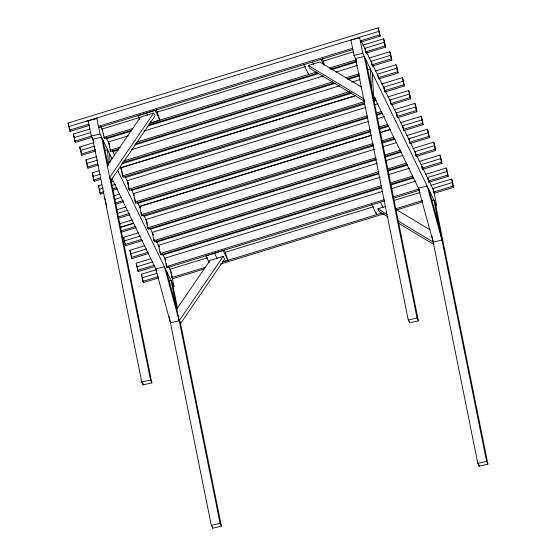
<?xml version="1.0" encoding="UTF-8"?>
<svg xmlns="http://www.w3.org/2000/svg" width="556" height="556" viewBox="0 0 556 556"><rect width="100%" height="100%" fill="white"/><g stroke="black" fill="none" stroke-linecap="round" stroke-linejoin="round"><path stroke-width="0.83" d="M107.294 165.667L140.453 117.156L153.713 112.993L155.082 115.822L111.04 180.262L109.671 177.434L153.713 112.993M176.829 308.969L209.987 260.458L223.241 256.302L224.617 259.124L180.575 323.564L179.199 320.742L164.444 266.797L155.694 268.833L170.449 322.779L179.199 320.742L223.241 256.302M148.952 123.564L159.885 120.138L156.417 109.747M222.442 262.036L227.904 260.319L224.436 249.936M89.474 125.413L70.091 131.369L68.068 123.043L378.205 27.8L380.221 36.126L360.837 42.075L360.253 40.873L379.637 34.917L380.221 36.126M68.784 126.601L378.921 31.358L379.505 32.568M69.5 130.16L88.884 124.21M92.393 137.179L75.435 142.385L74.852 141.182L73.413 134.059L89.996 128.964M352.594 48.296L98.475 126.337L99.058 127.539L353.178 49.505M362.818 45.189L383.55 38.823L384.133 40.025L385.572 47.142L366.189 53.098L364.882 48.33L384.265 42.381L384.849 43.583M364.298 101.157L309.748 68.312L308.378 65.49L319.749 61.994L361.289 87.007M91.094 132.411L74.129 137.617L74.719 138.826L73.413 134.059M131.814 130.146L104.41 138.562L102.137 129.02L139.507 117.545M156.841 112.222L305.598 66.539M323.036 61.181L353.282 51.896M74.852 141.182L91.809 135.97M365.598 51.889L384.981 45.939L385.572 47.142M103.819 137.353L132.884 128.429M149.494 123.328L316.42 72.065M329.701 67.985L356.278 59.826M148.417 125.044L317.83 73.017M330.285 69.194L356.862 61.035M95.437 151.093L81.704 155.312L79.682 146.986L93.783 142.656M106.217 138.833L131.098 131.195M147.681 126.101L318.505 73.642M331.772 69.569L356.653 61.931M369.087 58.109L389.819 51.743L390.402 52.952L391.841 60.069L372.457 66.018L371.151 61.257L390.534 55.301L391.125 56.51M94.937 146.082L80.405 150.544L80.988 151.753M128.339 135.824L108.413 141.94L110.679 151.482L118.984 148.939M144.053 131.001L323.495 75.894M335.956 72.065L357.543 65.434M81.12 154.102L95.66 149.64M371.874 64.816L391.257 58.86L391.841 60.069M110.095 150.28L120.054 147.222M136.665 142.121L332.655 81.934M345.936 77.854L359.225 73.767M135.594 143.837L334.066 82.886M347.354 78.799L359.808 74.977M98.475 165.014L87.973 168.232L87.389 167.029L85.958 159.913L96.737 156.597M112.493 151.76L118.296 149.981M134.879 144.887L335.553 83.261M347.993 79.438L359.607 75.873M375.363 71.036L396.087 64.67L396.678 65.872L398.11 72.996L378.726 78.945L377.427 74.177L396.81 68.228L397.394 69.437M86.673 163.471L97.981 159.996M131.258 149.779L339.73 85.756M351.733 82.073L360.017 79.522M87.389 167.029L97.891 163.805M378.143 77.736L397.526 71.787L398.11 72.996M123.835 160.906L349.717 91.538M122.765 162.623L351.135 92.491M98.892 170.859L92.254 172.895L93.693 180.019L94.277 181.221L100.74 179.24M121.277 163.985L351.809 93.193M381.659 84.025L402.391 77.659L402.975 78.862L404.414 85.978L385.03 91.935L383.723 87.167L403.107 81.218L403.698 82.42M364.785 102.929L123.126 177.142L122.542 175.932L120.861 167.599L355.875 95.424M100.393 174.181L92.977 176.46L93.561 177.663M120.986 167.856L136.734 163.019M138.388 162.512L185.635 148M187.289 147.493L285.096 117.455M286.75 116.948L354.714 96.077M93.693 180.019L100.963 177.781M384.446 90.725L403.83 84.776L404.414 85.978M122.542 175.932L364.201 101.72M373.333 98.912L375.828 98.148M373.09 100.379L375.578 99.614M103.75 193.092L100.518 194.086L99.934 192.876L98.495 185.76L101.811 184.738M110.936 181.937L113.424 181.173M125.03 177.607L364.68 104.014M373.806 101.213L376.294 100.448M387.9 96.883L408.632 90.517L409.216 91.726L410.655 98.843L391.271 104.792L389.964 100.031L409.348 94.075L409.932 95.284M103.333 188.053L99.211 189.318L99.802 190.527L99.51 189.103M111.575 185.523L115.697 184.258M127.227 180.714L365.931 107.412M374.216 104.869L378.031 103.729M99.934 192.876L103.972 191.639M112.854 188.908L116.892 187.671M390.68 103.59L410.064 97.634L410.655 98.843M112.632 190.36L117.476 188.873M127.241 180.749L128.922 189.082L367.259 115.891M376.391 113.083L381.374 111.554M128.922 189.082L129.506 190.291L367.843 117.101M376.975 114.293L381.958 112.764M113.876 195.851L119.679 194.065M131.285 190.5L367.62 117.928M376.739 115.127L382.549 113.341M394.155 109.775L414.887 103.409L415.471 104.618L416.91 111.735L397.526 117.691L396.219 112.924L415.603 106.967L416.187 108.177M114.536 199.423L121.625 197.248M370.762 130.98L135.747 203.155L135.157 201.946L133.482 193.613L368.496 121.437M377.156 118.775L384.62 116.489M115.071 203.044L123.147 200.563M396.942 116.482L416.319 110.526L416.91 111.735M115.655 204.247L123.731 201.765M135.157 201.946L370.178 129.77M379.31 126.97L387.615 124.419M379.067 128.429L388.199 125.621M116.829 209.793L125.948 206.992M137.561 203.426L370.574 131.869M379.692 129.068L388.818 126.268M400.424 122.702L421.156 116.336L421.74 117.538L423.179 124.662L403.795 130.611L402.495 125.844L421.872 119.894L422.463 121.104M373.618 144.727L141.919 215.881L141.335 214.679L139.653 206.339L371.352 135.184M379.658 132.634L390.451 129.319M117.392 213.4L127.894 210.175M139.751 206.533L370.998 135.518M380.116 132.717L390.062 129.666M118.115 216.958L129.416 213.483M403.211 129.409L422.595 123.453L423.179 124.662M117.893 218.411L130.007 214.692M141.335 214.679L373.027 143.524M381.333 140.974L393.794 137.144M381.923 142.176L394.378 138.354M119.783 223.734L132.217 219.919M143.83 216.353L373.528 145.811M382.653 143.01L395.087 139.188M406.7 135.629L427.432 129.256L428.016 130.465L429.447 137.582L410.064 143.538L408.764 138.771L428.148 132.821L428.732 134.024M120.485 227.3L133.669 223.248M120.437 227.314L133.357 223.345M374.779 149.21L146.019 219.46L146.624 220.697M382.716 146.805L396.831 142.475M121.152 230.872L135.692 226.41M409.48 142.329L428.864 136.38L429.447 137.582M121.736 232.081L136.276 227.619M146.033 219.488L147.715 227.828L376.092 157.695M384.391 155.145L401.001 150.044M147.715 227.828L148.299 229.03L375.842 159.155M384.981 156.347L400.758 151.503M142.531 240.512L125.573 245.717L123.55 237.391L138.479 232.811M150.085 229.246L376.468 159.725M384.759 157.174L401.342 152.087M412.955 148.521L433.687 142.155L434.271 143.358L435.702 150.474L416.319 156.431L415.019 151.663L434.403 145.714L434.987 146.916M140.418 235.994L124.266 240.956L124.85 242.159L124.565 240.734M377.329 163.242L152.274 232.352L153.956 240.685L154.54 241.895L378.761 173.034M385.183 160.83L403.072 155.332M124.982 244.515L141.947 239.302M415.735 155.221L435.119 149.272L435.702 150.474M153.956 240.685L379.004 171.575M387.31 169.024L406.415 163.158M387.9 170.233L406.999 164.367M148.799 253.432L131.841 258.644L129.819 250.318L144.748 245.731M156.354 242.166L378.594 173.924M387.713 171.123L407.617 165.007M419.224 161.442L439.956 155.075L440.54 156.285L441.978 163.401L422.595 169.358L421.288 164.59L440.672 158.634L441.255 159.843M130.535 253.877L146.694 248.914M381.715 186.983L160.816 254.822L160.225 253.612L158.543 245.279L380.276 177.183M388.137 174.772L409.682 168.155M131.258 257.435L148.216 252.229M422.004 168.148L441.388 162.192L441.978 163.401M160.225 253.612L381.958 185.516M390.263 182.966L412.684 176.085M390.847 184.175L413.268 177.288M151.017 258.658L136.088 263.245L138.11 271.571L155.075 266.359M162.623 255.093L381.548 187.865M390.666 185.065L413.886 177.934M425.493 174.369L446.225 168.002L446.809 169.205L448.247 176.328L428.864 182.278L427.557 177.51L446.941 171.561L447.531 172.77M136.811 266.804L152.963 261.841M384.662 200.924L167.085 267.742L166.501 266.539L164.819 258.199L382.799 191.257M391.09 188.713L415.957 181.075M137.527 270.362L154.485 265.149M428.28 181.075L447.663 175.119L448.247 176.328M158.801 277.875L143.455 282.587L142.871 281.378L141.439 274.261L156.361 269.681M166.501 266.539L384.078 199.722M393.21 196.914L418.953 189.005M430.837 185.384L451.569 179.018L452.16 180.227L453.592 187.344L434.208 193.3L432.909 188.533L452.292 182.576L452.876 183.786M392.967 198.374L419.537 190.215M156.987 273.267L142.155 277.819L142.739 279.029M203.989 269.069L172.429 278.764L170.164 269.222L207.534 257.741M225.694 252.167L373.625 206.735M393.551 200.619L420.127 192.459M388.123 216.944L379.282 211.621L377.906 208.792L385.218 206.547M142.871 281.378L158.217 276.666M433.624 192.091L453.008 186.142L453.592 187.344M171.846 277.555L205.06 267.353M222.504 262.001L382.09 212.983M395.233 208.952L422.636 200.535M220.593 263.968L384.196 213.733M396.65 209.904L422.393 202.002M85.27 121.535L96.918 118.616M359.662 37.926L350.912 39.962L354.019 55.371L356.285 60.041M354.019 55.371L362.769 53.334L436.724 205.762L433.777 191.16M367.182 69.736L370.365 69L371.408 87.806M88.168 120.645L91.274 136.06L100.024 134.024L112.097 158.912M104.438 150.419L107.621 149.682L108.476 165.069M431.442 200.348L433.826 199.792L486.563 461.334L487.932 464.156L479.182 466.192L477.812 463.37L432.005 236.196M168.697 281.037L171.081 280.481L220.051 523.335L221.42 526.164L212.677 528.2L211.301 525.371L169.184 316.482M172.388 286.82L173.979 286.451L170.873 271.043L168.607 266.373M141.773 382.062L150.516 380.026L151.892 382.848L143.142 384.884L141.773 382.062L92.803 139.202L101.553 137.165L150.516 380.026M408.278 320.054L417.028 318.018L418.397 320.847L409.647 322.883L408.278 320.054L355.541 58.519L364.291 56.483L417.028 318.018M211.301 525.371L220.051 523.335M477.812 463.37L486.563 461.334M308.378 65.49L363.659 98.773L364.347 100.191M395.955 209.32L430.08 229.864M377.906 208.792L387.49 214.567M397.811 220.781L433.193 242.082L433.875 243.493M398.443 223.158L433.826 244.466M371.151 61.257L371.742 62.46M383.723 87.167L384.314 88.376M396.219 112.924L396.803 114.126M408.764 138.771L409.348 139.98M415.019 151.663L415.603 152.872M432.909 188.533L433.492 189.742M361.171 41.033L365.695 50.367M366.828 52.702L371.735 62.814M372.867 65.142L378.525 76.811M379.282 78.368L384.564 89.252M385.697 91.587L390.604 101.692M391.73 104.028L397.394 115.697M398.145 117.246L403.427 128.137M404.56 130.472L409.466 140.578M410.599 142.913L415.506 153.025M417.014 156.132L422.296 167.022M423.053 168.579L428.335 179.463M429.461 181.798L433.235 189.575M373.264 95.034L419.676 190.694M322.39 58.776L324.641 65.115M321.041 59.374L323.606 64.656M312.437 62.015L313.535 64.281M380.457 202.21L383.021 207.492M303.833 64.656L308.594 74.469L308.135 72.843M371.86 204.851L376.62 214.665L375.925 212.225M159.885 120.138L155.124 110.324L137.951 115.711L139.778 119.484M227.904 260.319L223.144 250.513L205.97 255.899L209.264 262.689M214.553 253.202L217.118 258.484M146.534 113.021L147.632 115.28M150.565 121.319L151.295 122.827M102.137 129.02L102.728 130.222M120.861 167.599L121.569 169.066M133.482 193.613L134.065 194.815M139.653 206.339L140.244 207.548M158.543 245.279L159.134 246.482M164.819 258.199L165.403 259.409M170.164 269.222L170.748 270.425M100.692 126.393L102.575 130.278M105.974 137.276L109.372 144.275M112.388 150.495L114.654 155.166M120.311 166.828L121.444 169.163M124.843 176.162L128.234 183.16M131.251 189.381L134.274 195.601M137.29 201.828L140.307 208.048M143.705 215.047L147.104 222.046M150.12 228.266L153.136 234.486M156.16 240.713L159.176 246.933M162.574 253.932L165.591 260.152M117.761 170.574L173.979 286.451M91.274 136.06L93.832 141.321M112.027 178.83L156.667 270.828M68.068 123.043L68.652 124.245M79.682 146.986L80.842 151.037M85.958 159.913L86.541 161.115M98.495 185.76L99.079 186.962M104.75 198.652L105.334 199.861M123.55 237.391L124.134 238.6M129.819 250.318L130.403 251.527M141.439 274.261L142.023 275.47M105.473 202.21L106.057 203.42M106.189 205.769L106.773 206.978L106.196 204.128M429.121 190.096L439.574 228.294M166.383 270.793L176.829 308.983M451.569 179.018L453.008 186.142M446.225 168.002L447.663 175.119M439.956 155.075L441.388 162.192M433.687 142.155L435.119 149.272M427.432 129.256L428.864 136.38M421.156 116.336L422.595 123.453M435.195 202.62L487.932 464.156M414.887 103.409L416.319 110.526M428.148 178.719L428.864 182.278M408.632 90.517L410.064 97.634M422.018 166.508L422.595 169.358M402.391 77.659L403.83 84.776M478.841 464.496L479.182 466.192M415.888 154.297L416.319 156.431M396.087 64.67L397.526 71.787M409.779 142.114L410.064 143.538M389.819 51.743L391.257 58.86M403.079 127.053L403.795 130.611M383.55 38.823L384.981 45.939M396.949 114.842L397.526 117.691M378.205 27.8L379.637 34.917M390.84 102.658L391.271 104.792M384.745 90.51L385.03 91.935M372.027 63.884L372.457 66.018M365.897 51.673L366.189 53.098M365.667 59.304L418.397 320.847M359.537 37.315L362.769 53.334M409.306 321.18L409.647 322.883M172.457 283.31L177.593 308.782M180.158 321.521L221.42 526.164M166.244 263.579L167.085 267.742M160.142 251.486L160.816 254.822M212.329 526.504L212.677 528.2M152.858 233.562L153.199 235.223M154.04 239.393L154.54 241.895M146.791 221.531L147.632 225.701M147.965 227.369L148.299 229.03M141.252 212.545L141.919 215.881M134.566 197.317L135.747 203.155M127.824 181.958L128.665 186.121M128.999 187.789L129.506 190.291M121.778 170.47L122.619 174.64M142.308 276.895L142.593 278.32M142.885 279.737L143.455 282.587M136.818 265.163L137.11 266.588M137.395 268.006L138.11 271.571M108.997 143.149L109.838 147.319M110.171 148.987L110.679 151.482M130.695 252.945L130.98 254.37M131.265 255.795L131.841 258.644M103.395 133.558L103.736 135.226M125.142 243.584L125.573 245.717M102.923 139.994L108.059 165.473M110.7 178.566L151.892 382.848M96.793 117.997L100.024 134.024M142.802 383.188L143.142 384.884M105.626 201.279L105.911 202.704M100.087 191.952L100.518 194.086M92.845 174.104L93.13 175.529M93.992 179.796L94.277 181.221M86.687 161.831L86.972 163.249M87.257 164.673L87.973 168.232M81.134 152.462L81.704 155.312M75.004 140.251L75.289 141.676M68.937 125.67L69.229 127.095M69.514 128.519L70.091 131.369M372.305 72.996L373.785 99.566M109.56 153.678L110.039 162.248M427.182 186.1L418.432 188.136L433.193 242.082L441.944 240.046L427.182 186.1"/></g></svg>
